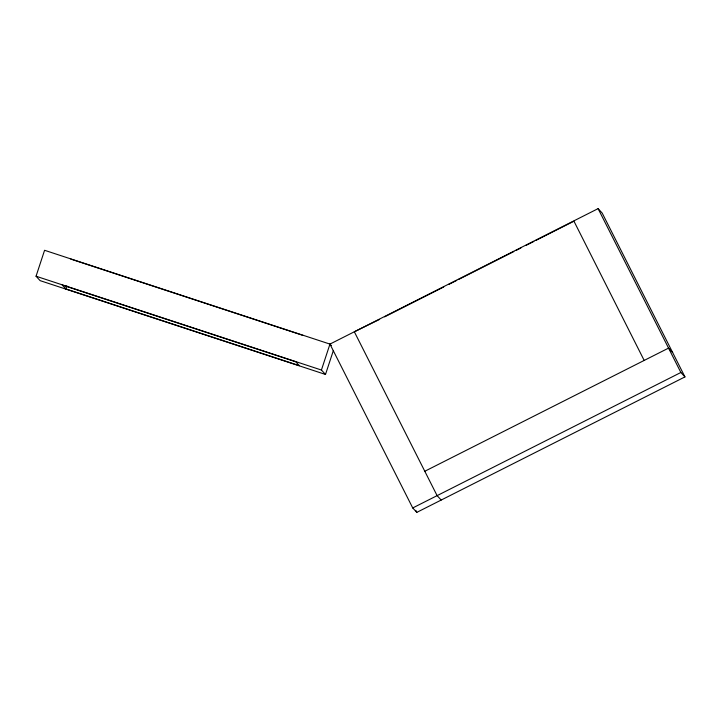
<?xml version="1.0" encoding="UTF-8"?>
<svg xmlns="http://www.w3.org/2000/svg" width="721" height="721" viewBox="0 0 721 721"><rect width="100%" height="100%" fill="white"/><g stroke="black" fill="none" stroke-linecap="round" stroke-linejoin="round"><path stroke-width="1.08" d="M333.354 350.586L325.504 374.451L40.133 280.649L36.05 276.233L44.576 250.286L329.957 344.097L331.318 345.566M65.836 288.923L62.231 285.011L295.718 361.762L299.332 365.673L65.836 288.923L66.864 285.804M325.504 374.451L321.422 370.035L329.957 344.097L598.097 208.63L602.179 213.046L684.95 376.903L416.81 512.37L412.727 507.954L329.957 344.097M379.616 319.385L354.335 331.777L437.106 495.633L441.189 500.05M384.617 316.852L443.73 286.994M448.732 284.462L456.754 280.415M458.754 279.406L513.848 251.566M515.857 250.557L520.859 248.024M525.87 245.491L533.882 241.445M535.892 240.435L573.961 221.203L644.177 360.428M424.786 471.264L668.556 348.117L672.639 352.533M412.727 507.954L680.867 372.487L684.95 376.903M70.757 259.064L303.18 335.472M36.05 276.233L321.422 370.035M598.097 208.63L680.867 372.487M415.792 510.36L416.81 512.37"/></g></svg>
